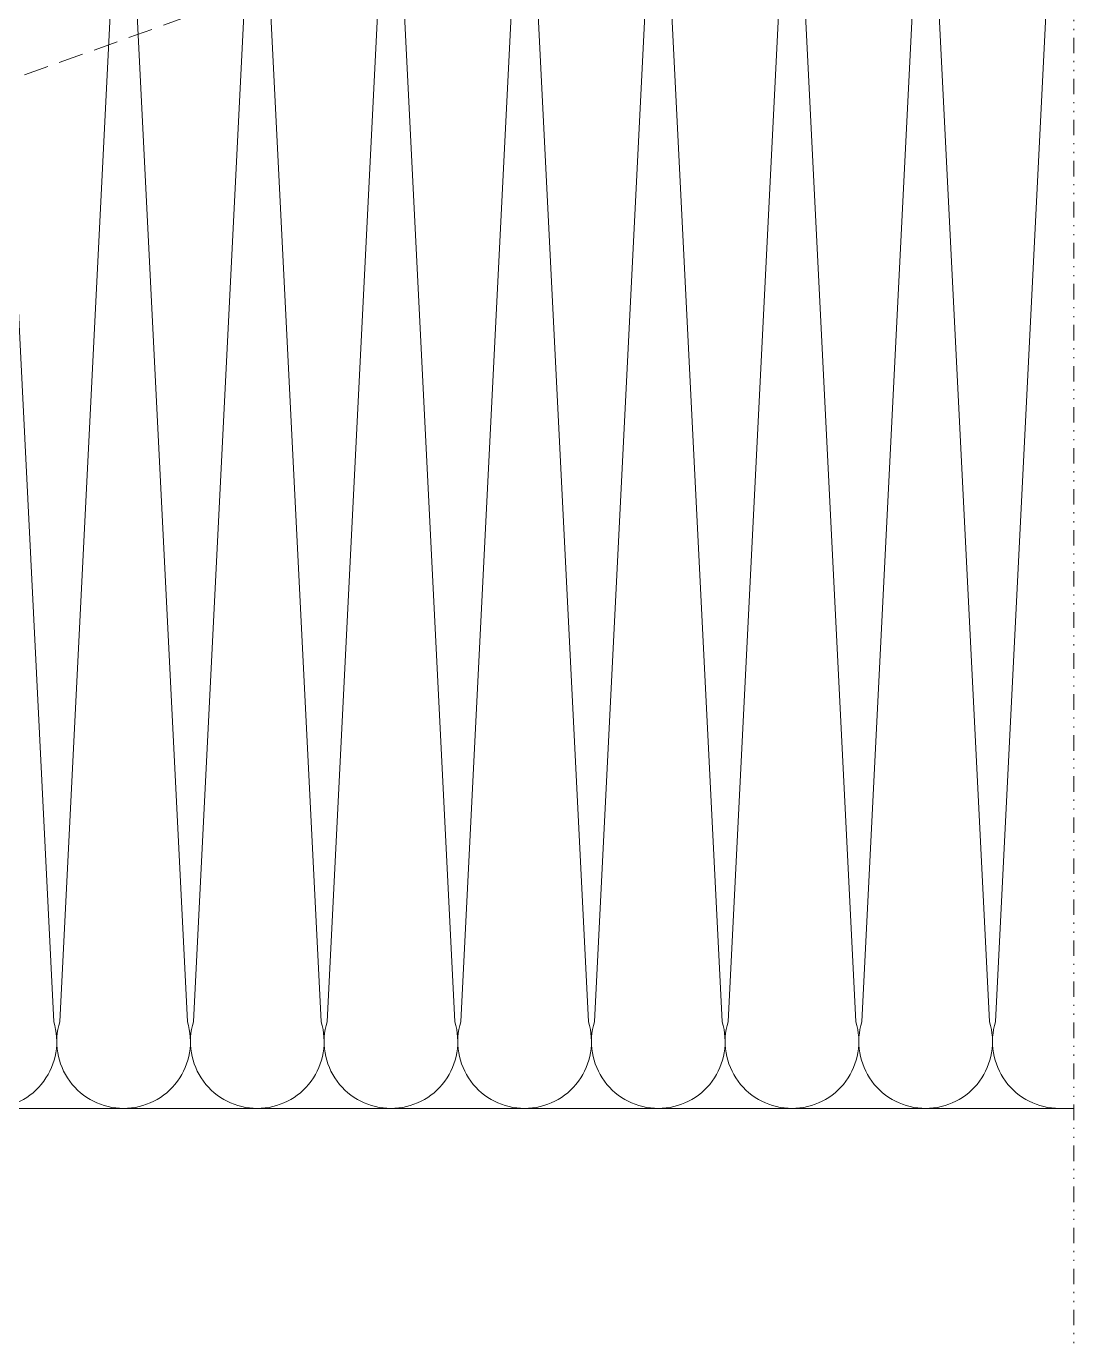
# Model space of a CAD drawing. Header units: millimetres. Extents: x 0 to 7790, y 0 to 17467.
# Drawn here: x 4859.7 to 4995, y 1211.7 to 1381.5 of the extents above; entities that cross this region are included whole.
import ezdxf

# ---------------------------------------------------------------- set-up
doc = ezdxf.new("R2010")
doc.units = ezdxf.units.MM
doc.linetypes.add('DIVIDE', pattern=[5.3, 2, -1, 0.15, -1, 0.15, -1])
doc.linetypes.add('HIDDEN2', pattern=[4.7625, 3.175, -1.5875])
doc.layers.get('0').update_dxf_attribs({"lineweight": 15})
for name, color, linetype, lineweight in [('_MB_hidden_0.09', 125, 'HIDDEN2', 9), ('_MB_konstrukcje_0.15', 251, 'Continuous', 15), ('_MB_ocieplenie_0.09', 51, 'Continuous', 9), ('_MB_urwania_0.09', 133, 'DIVIDE', 9)]:
    doc.layers.add(name, color=color, linetype=linetype, lineweight=lineweight)

# ---------------------------------------------------------------- blocks, each defined once
blk = doc.blocks.new('-MB_IS_Belka_200x100_z_kotwa_zewn')
at = {"layer": '_MB_hidden_0.09'}
blk.add_lwpolyline([(-48.11, -100), (-16.34, -188.67, 0.342656), (-14.46, -190), (0, -190), (0, -100)], format="xyb", dxfattribs=at)
blk = doc.blocks.new('*U303')
at = {"layer": '_MB_ocieplenie_0.09', "flags": 128}
for points in [[(7.18, 26.84, 0.505403), (-11.92, 0.91), (6.33, -364.36, -1.345402), (-31.97, -364.36), (-13.72, 0.91, 0.505403), (-32.82, 26.84)], [(47.18, 26.84, 0.505403), (28.08, 0.91), (46.33, -364.36, -1.345402), (8.03, -364.36), (26.28, 0.91, 0.505403), (7.18, 26.84)], [(87.18, 26.84, 0.505403), (68.08, 0.91), (86.33, -364.36, -1.345402), (48.03, -364.36), (66.28, 0.91, 0.505403), (47.18, 26.84)], [(127.18, 26.84, 0.505403), (108.08, 0.91), (126.33, -364.36, -1.345402), (88.03, -364.36), (106.28, 0.91, 0.505403), (87.18, 26.84)], [(167.18, 26.84, 0.505403), (148.08, 0.91), (166.33, -364.36, -1.345402), (128.03, -364.36), (146.28, 0.91, 0.505403), (127.18, 26.84)], [(207.18, 26.84, 0.505403), (188.08, 0.91), (206.33, -364.36, -1.345402), (168.03, -364.36), (186.28, 0.91, 0.505403), (167.18, 26.84)], [(247.18, 26.84, 0.505403), (228.08, 0.91), (246.33, -364.36, -1.345402), (208.03, -364.36), (226.28, 0.91, 0.505403), (207.18, 26.84)], [(287.18, 26.84, 0.505403), (268.08, 0.91), (286.33, -364.36, -1.345402), (248.03, -364.36), (266.28, 0.91, 0.505403), (247.18, 26.84)]]:
    blk.add_lwpolyline(points, format="xyb", dxfattribs=at)
blk = doc.blocks.new('-MB-86_zabudowa_WO_OD_3')
at = {"layer": '_MB_konstrukcje_0.15', "ltscale": 5}
blk.add_lwpolyline([(123, 250), (123, 110), (-57, 110), (-57, 250)], dxfattribs=at)
at = {"layer": '_MB_urwania_0.09'}
blk.add_lwpolyline([(235, -10), (235, 250), (-187, 250)], dxfattribs=at)
at = {"color": 1, "xscale": 0.4316895000000001, "yscale": 0.4316895000000001, "zscale": 0.4316895000000001, "rotation": 90}
blk.add_blockref('*U303', (-45.41, 124.17), dxfattribs=at)
at = {"xscale": -1, "rotation": 180}
blk.add_blockref('-MB_IS_Belka_200x100_z_kotwa_zewn', (123, 10), dxfattribs=at)

msp = doc.modelspace()

# ---------------------------------------------------------------- block references
at = {"xscale": -1, "rotation": 270}
msp.add_blockref('-MB-86_zabudowa_WO_OD_3', (4745, 1298.67), dxfattribs=at)

doc.saveas('drawing.dxf')
